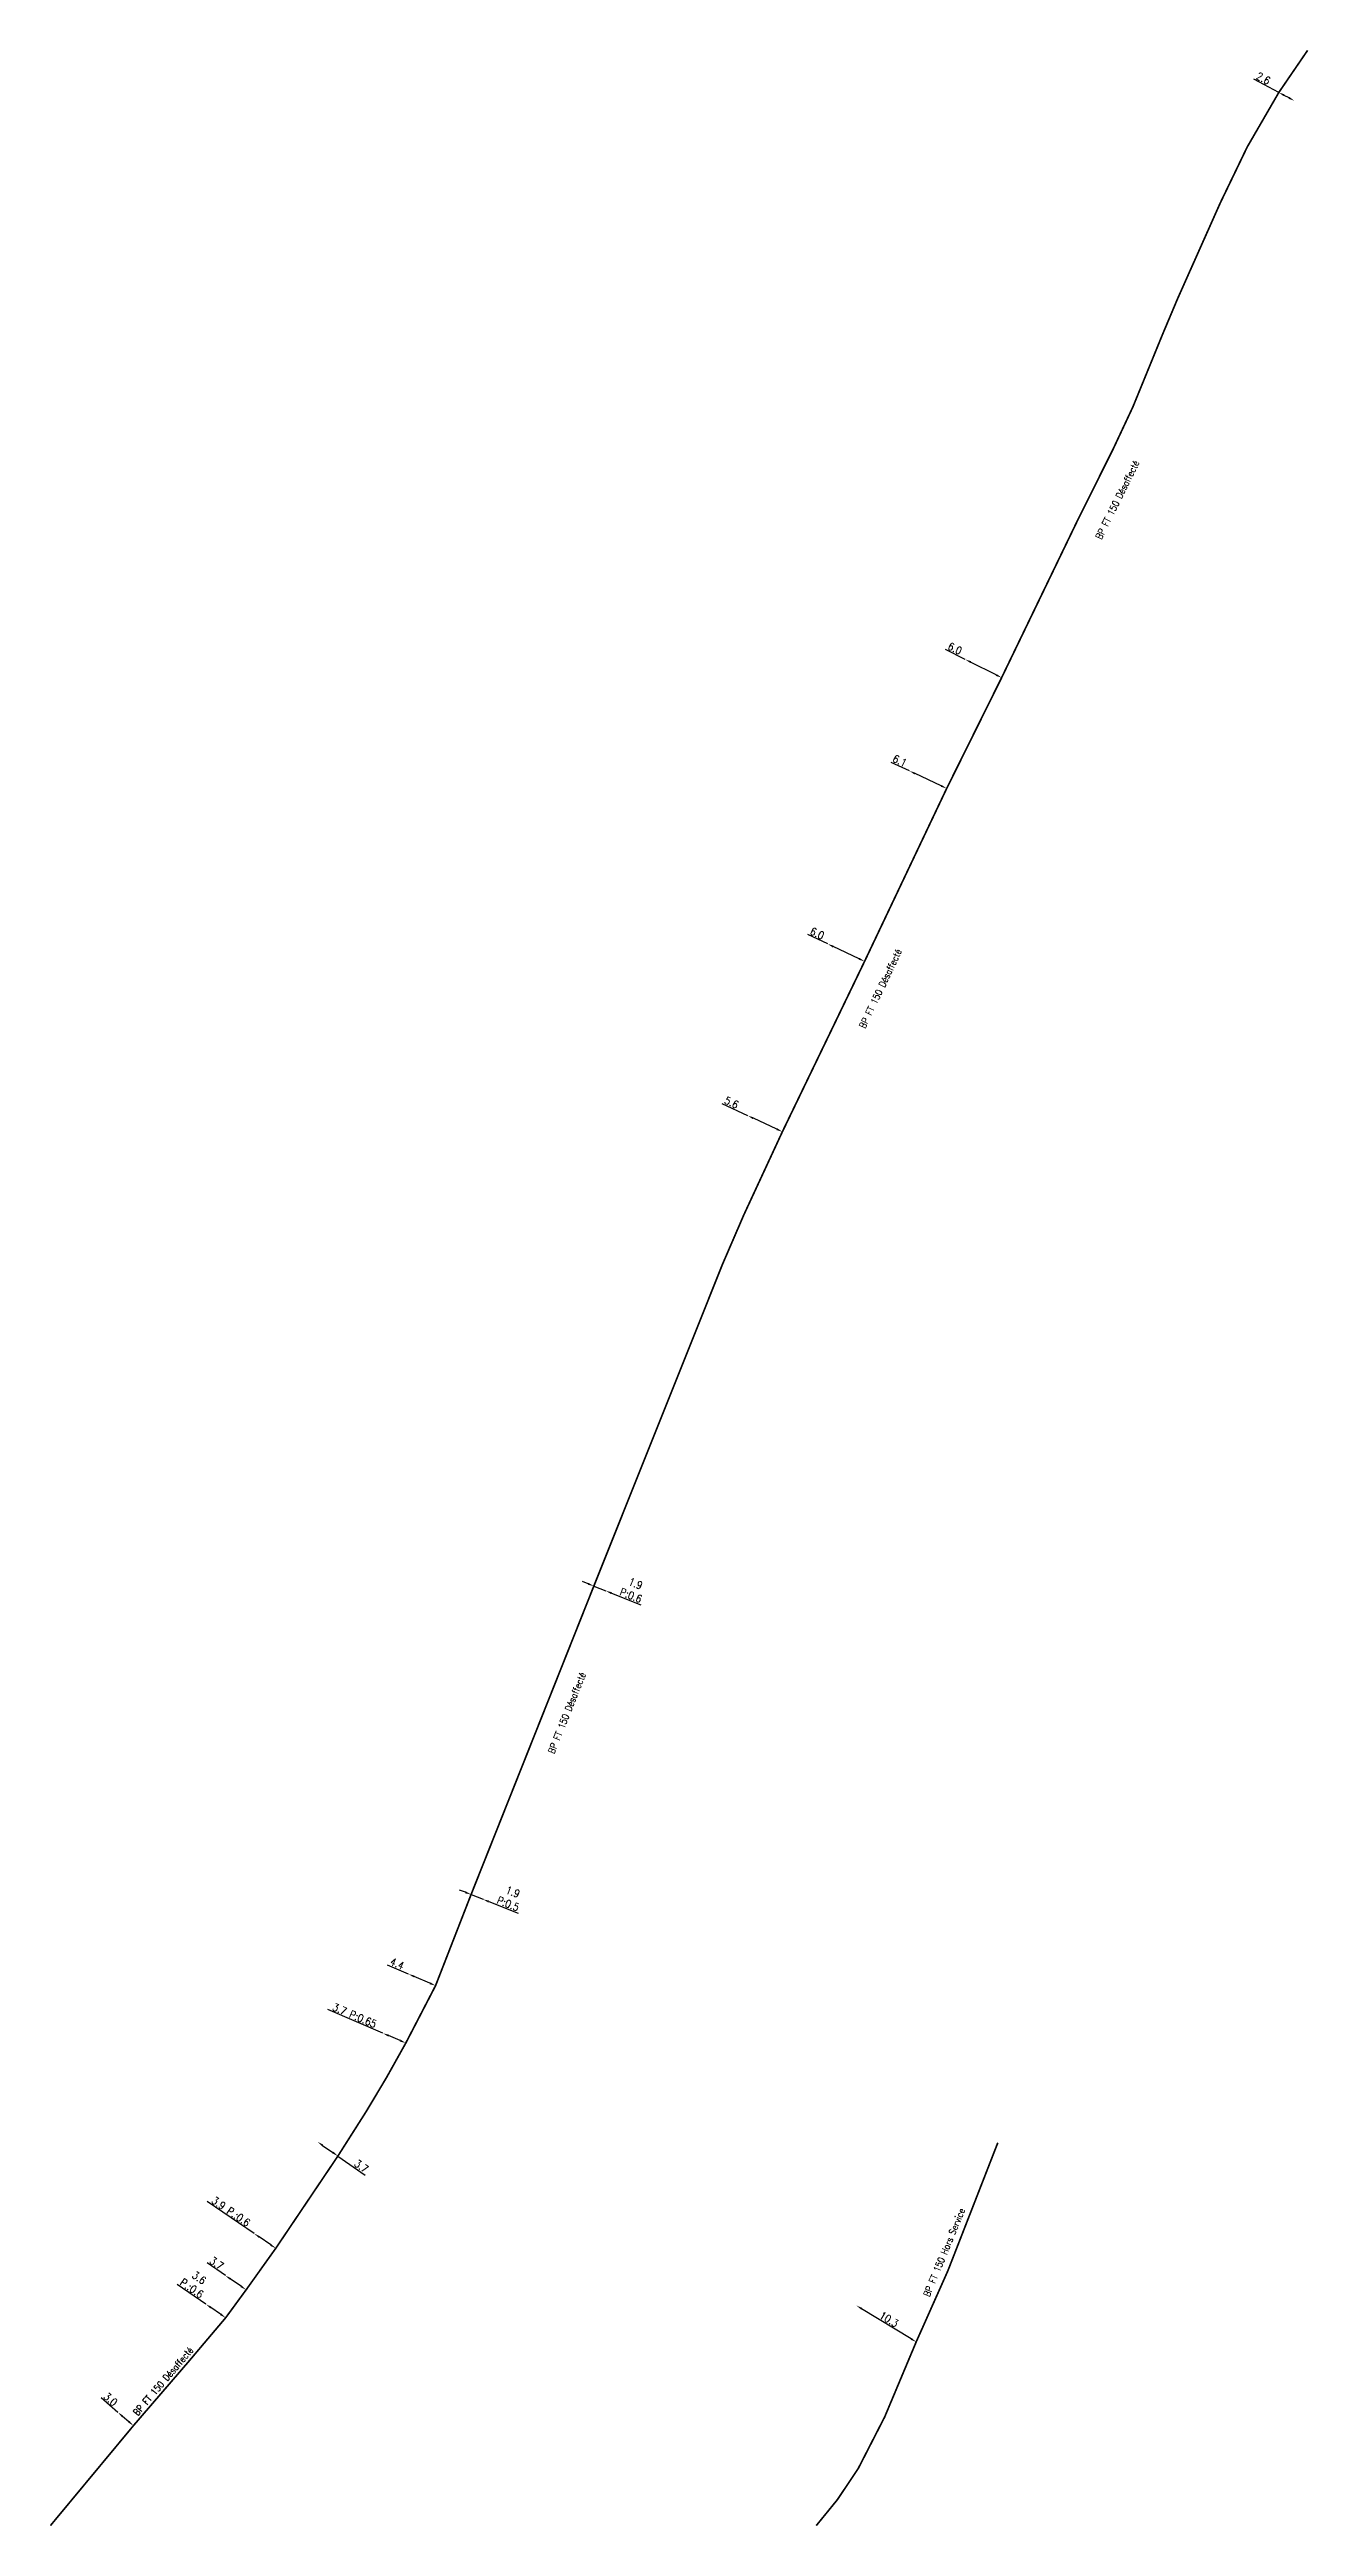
# Model space of a CAD drawing. Header units: millimetres. Extents: x 184000 to 185000, y 127000 to 128000.
# Drawn here: x 184814.9 to 185000.1, y 126999.9 to 127364.4 of the extents above; entities that cross this region are included whole.
import ezdxf
from ezdxf.enums import TextEntityAlignment as Align

# ---------------------------------------------------------------- set-up
doc = ezdxf.new("R2010")
doc.units = ezdxf.units.MM
doc.header["$PDMODE"] = 34
doc.layers.get('DEFPOINTS').update_dxf_attribs({"linetype": 'CONTINUOUS'})
doc.layers.add('L_908', color=5, linetype='CONTINUOUS')
doc.styles.get("Standard").update_dxf_attribs({"font": 'romans.shx', "width": 0.85})
doc.linetypes.add('BP_HS', pattern='A,2,-1,["G",Standard,S=0.85,R=0,X=-0.27,Y=-0.4],-1', length=4)
doc.dimstyles.get("Standard").update_dxf_attribs({"dimtxt": 1.5, "dimasz": 1.2, "dimexe": 0.625, "dimexo": 0.625, "dimgap": 0.25, "dimtad": 1, "dimdec": 1, "dimzin": 0, "dimdsep": 46, "dimtxsty": 'Standard', "dimcen": -0.5, "dimadec": 0, "dimazin": 0, "dimtfac": 1, "dimtdec": 1, "dimtmove": 0, "dimatfit": 3, "dimfxl": 0, "dimtolj": 1, "dimtzin": 0, "dimarcsym": 0})

# ---------------------------------------------------------------- blocks, each defined once
blk = doc.blocks.new('*D45')
at = {"layer": 'DEFPOINTS', "color": 0, "linetype": 'Continuous', "transparency": 16777216}
for p in [(184933.63, 127032.39), (184933.63, 127032.39), (184942.42, 127027.03)]:
    blk.add_point(p, dxfattribs=at)
at = {"layer": 'L_908', "color": 0, "linetype": 'Continuous', "lineweight": -2, "transparency": 16777216}
blk.add_line((184941.66, 127027.5), (184934.4, 127031.92), dxfattribs=at)
at = {"layer": 'L_908', "color": 0, "linetype": 'Continuous', "transparency": 16777216}
for points in [[(184934.47, 127032.05), (184934.32, 127031.79), (184933.63, 127032.39)], [(184941.73, 127027.63), (184941.58, 127027.37), (184942.42, 127027.03)]]:
    blk.add_solid(points, dxfattribs=at)
at = {"layer": 'L_908', "color": 0, "linetype": 'Continuous', "transparency": 16777216, "insert": (184938.42, 127030.35), "char_height": 1.125, "attachment_point": 5, "rotation": 328.6646}
blk.add_mtext('\\A1;10.3', dxfattribs=at)
blk = doc.blocks.new('*D48')
at = {"layer": 'DEFPOINTS', "color": 0, "linetype": 'Continuous', "transparency": 16777216}
for p in [(184824.99, 127016.66), (184824.99, 127016.66), (184827.27, 127014.71)]:
    blk.add_point(p, dxfattribs=at)
at = {"layer": 'L_908', "color": 0, "linetype": 'Continuous', "lineweight": -2, "transparency": 16777216}
for p, q in [((184824.99, 127016.66), (184822.51, 127018.8)), ((184826.59, 127015.29), (184825.68, 127016.08))]:
    blk.add_line(p, q, dxfattribs=at)
at = {"layer": 'L_908', "color": 0, "linetype": 'Continuous', "transparency": 16777216}
for points in [[(184825.77, 127016.19), (184825.58, 127015.96), (184824.99, 127016.66)], [(184826.68, 127015.41), (184826.49, 127015.18), (184827.27, 127014.71)]]:
    blk.add_solid(points, dxfattribs=at)
at = {"layer": 'L_908', "color": 0, "linetype": 'Continuous', "transparency": 16777216, "insert": (184823.9, 127018.59), "char_height": 1.125, "attachment_point": 5, "rotation": 319.2929}
blk.add_mtext('\\A1;3.0', dxfattribs=at)
blk = doc.blocks.new('*D49')
at = {"layer": 'DEFPOINTS', "color": 0, "linetype": 'Continuous', "transparency": 16777216}
for p in [(184837.91, 127032.6), (184837.91, 127032.6), (184840.84, 127030.59)]:
    blk.add_point(p, dxfattribs=at)
at = {"layer": 'L_908', "color": 0, "linetype": 'Continuous', "lineweight": -2, "transparency": 16777216}
for p, q in [((184837.91, 127032.6), (184833.71, 127035.5)), ((184840.09, 127031.1), (184838.65, 127032.09))]:
    blk.add_line(p, q, dxfattribs=at)
at = {"layer": 'L_908', "color": 0, "linetype": 'Continuous', "transparency": 16777216}
for points in [[(184838.74, 127032.22), (184838.57, 127031.97), (184837.91, 127032.6)], [(184840.18, 127031.22), (184840.01, 127030.98), (184840.84, 127030.59)]]:
    blk.add_solid(points, dxfattribs=at)
at = {"layer": 'L_908', "color": 0, "linetype": 'Continuous', "transparency": 16777216, "insert": (184836.4, 127035.7), "char_height": 1.125, "attachment_point": 5, "rotation": 325.4267}
blk.add_mtext('\\A1;3.6\\PP.:0.6', dxfattribs=at)
blk = doc.blocks.new('*D50')
at = {"layer": 'DEFPOINTS', "color": 0, "linetype": 'Continuous', "transparency": 16777216}
for p in [(184840.81, 127036.8), (184840.81, 127036.8), (184843.85, 127034.7)]:
    blk.add_point(p, dxfattribs=at)
at = {"layer": 'L_908', "color": 0, "linetype": 'Continuous', "lineweight": -2, "transparency": 16777216}
for p, q in [((184840.81, 127036.8), (184838.11, 127038.66)), ((184843.11, 127035.22), (184841.55, 127036.29))]:
    blk.add_line(p, q, dxfattribs=at)
at = {"layer": 'L_908', "color": 0, "linetype": 'Continuous', "transparency": 16777216}
for points in [[(184841.63, 127036.42), (184841.46, 127036.17), (184840.81, 127036.8)], [(184843.2, 127035.34), (184843.03, 127035.09), (184843.85, 127034.7)]]:
    blk.add_solid(points, dxfattribs=at)
at = {"layer": 'L_908', "color": 0, "linetype": 'Continuous', "transparency": 16777216, "insert": (184839.51, 127038.61), "char_height": 1.125, "attachment_point": 5, "rotation": 325.4267}
blk.add_mtext('\\A1;3.7', dxfattribs=at)
blk = doc.blocks.new('*D51')
at = {"layer": 'DEFPOINTS', "color": 0, "linetype": 'Continuous', "transparency": 16777216}
for p in [(184845.03, 127042.98), (184845.03, 127042.98), (184848.21, 127040.81)]:
    blk.add_point(p, dxfattribs=at)
at = {"layer": 'L_908', "color": 0, "linetype": 'Continuous', "lineweight": -2, "transparency": 16777216}
for p, q in [((184845.03, 127042.98), (184838.11, 127047.71)), ((184847.47, 127041.32), (184845.77, 127042.48))]:
    blk.add_line(p, q, dxfattribs=at)
at = {"layer": 'L_908', "color": 0, "linetype": 'Continuous', "transparency": 16777216}
for points in [[(184845.86, 127042.6), (184845.69, 127042.35), (184845.03, 127042.98)], [(184847.55, 127041.44), (184847.38, 127041.19), (184848.21, 127040.81)]]:
    blk.add_solid(points, dxfattribs=at)
at = {"layer": 'L_908', "color": 0, "linetype": 'Continuous', "transparency": 16777216, "insert": (184841.62, 127046.22), "char_height": 1.125, "attachment_point": 5, "rotation": 325.6445}
blk.add_mtext('\\A1;3.9 P.:0.6', dxfattribs=at)
blk = doc.blocks.new('*D52')
at = {"layer": 'DEFPOINTS', "color": 0, "linetype": 'Continuous', "transparency": 16777216}
for p in [(184854.35, 127056.48), (184854.35, 127056.48), (184857.35, 127054.39)]:
    blk.add_point(p, dxfattribs=at)
at = {"layer": 'L_908', "color": 0, "linetype": 'Continuous', "lineweight": -2, "transparency": 16777216}
for p, q in [((184855.09, 127055.96), (184856.61, 127054.9)), ((184857.35, 127054.39), (184861.35, 127051.59))]:
    blk.add_line(p, q, dxfattribs=at)
at = {"layer": 'L_908', "color": 0, "linetype": 'Continuous', "transparency": 16777216}
for points in [[(184855.18, 127056.08), (184855.01, 127055.84), (184854.35, 127056.48)], [(184856.69, 127055.03), (184856.52, 127054.78), (184857.35, 127054.39)]]:
    blk.add_solid(points, dxfattribs=at)
at = {"layer": 'L_908', "color": 0, "linetype": 'Continuous', "transparency": 16777216, "insert": (184860.8, 127052.89), "char_height": 1.125, "attachment_point": 5, "rotation": 325.0616}
blk.add_mtext('\\A1;3.7', dxfattribs=at)
blk = doc.blocks.new('*D53')
at = {"layer": 'DEFPOINTS', "color": 0, "linetype": 'Continuous', "transparency": 16777216}
for p in [(184863.98, 127072.46), (184863.98, 127072.46), (184867.34, 127071.02)]:
    blk.add_point(p, dxfattribs=at)
at = {"layer": 'L_908', "color": 0, "linetype": 'Continuous', "lineweight": -2, "transparency": 16777216}
for p, q in [((184863.98, 127072.46), (184855.86, 127075.94)), ((184866.51, 127071.38), (184864.81, 127072.11))]:
    blk.add_line(p, q, dxfattribs=at)
at = {"layer": 'L_908', "color": 0, "linetype": 'Continuous', "transparency": 16777216}
for points in [[(184864.87, 127072.25), (184864.75, 127071.97), (184863.98, 127072.46)], [(184866.57, 127071.52), (184866.45, 127071.24), (184867.34, 127071.02)]]:
    blk.add_solid(points, dxfattribs=at)
at = {"layer": 'L_908', "color": 0, "linetype": 'Continuous', "transparency": 16777216, "insert": (184859.8, 127075.07), "char_height": 1.125, "attachment_point": 5, "rotation": 336.7808}
blk.add_mtext('\\A1;3.7 P:0.65', dxfattribs=at)
blk = doc.blocks.new('*D54')
at = {"layer": 'DEFPOINTS', "color": 0, "linetype": 'Continuous', "transparency": 16777216}
for p in [(184867.72, 127081.18), (184867.72, 127081.18), (184871.72, 127079.47)]:
    blk.add_point(p, dxfattribs=at)
at = {"layer": 'L_908', "color": 0, "linetype": 'Continuous', "lineweight": -2, "transparency": 16777216}
for p, q in [((184867.72, 127081.18), (184864.67, 127082.49)), ((184870.89, 127079.82), (184868.55, 127080.82))]:
    blk.add_line(p, q, dxfattribs=at)
at = {"layer": 'L_908', "color": 0, "linetype": 'Continuous', "transparency": 16777216}
for points in [[(184868.61, 127080.96), (184868.49, 127080.69), (184867.72, 127081.18)], [(184870.95, 127079.96), (184870.83, 127079.68), (184871.72, 127079.47)]]:
    blk.add_solid(points, dxfattribs=at)
at = {"layer": 'L_908', "color": 0, "linetype": 'Continuous', "transparency": 16777216, "insert": (184866.07, 127082.7), "char_height": 1.125, "attachment_point": 5, "rotation": 336.8103}
blk.add_mtext('\\A1;4.4', dxfattribs=at)
blk = doc.blocks.new('*D55')
at = {"layer": 'DEFPOINTS', "color": 0, "linetype": 'Continuous', "transparency": 16777216}
for p in [(184876.94, 127092.87), (184878.71, 127092.17), (184878.71, 127092.17)]:
    blk.add_point(p, dxfattribs=at)
at = {"layer": 'L_908', "color": 0, "linetype": 'Continuous', "lineweight": -2, "transparency": 16777216}
for p, q in [((184876.1, 127093.2), (184875.26, 127093.53)), ((184876.94, 127092.87), (184878.71, 127092.17)), ((184879.54, 127091.84), (184883.86, 127090.13))]:
    blk.add_line(p, q, dxfattribs=at)
at = {"layer": 'L_908', "color": 0, "linetype": 'Continuous', "transparency": 16777216}
for points in [[(184876.16, 127093.34), (184876.05, 127093.06), (184876.94, 127092.87)], [(184879.6, 127091.98), (184879.49, 127091.7), (184878.71, 127092.17)]]:
    blk.add_solid(points, dxfattribs=at)
at = {"layer": 'L_908', "color": 0, "linetype": 'Continuous', "transparency": 16777216, "insert": (184882.74, 127092.39), "char_height": 1.125, "attachment_point": 5, "rotation": 338.4419}
blk.add_mtext('\\A1;1.9\\PP:0.5', dxfattribs=at)
blk = doc.blocks.new('*D56')
at = {"layer": 'DEFPOINTS', "color": 0, "linetype": 'Continuous', "transparency": 16777216}
for p in [(184895, 127138.27), (184896.76, 127137.57), (184896.76, 127137.57)]:
    blk.add_point(p, dxfattribs=at)
at = {"layer": 'L_908', "color": 0, "linetype": 'Continuous', "lineweight": -2, "transparency": 16777216}
for p, q in [((184894.16, 127138.6), (184893.33, 127138.94)), ((184895, 127138.27), (184896.76, 127137.57)), ((184897.6, 127137.23), (184901.91, 127135.51))]:
    blk.add_line(p, q, dxfattribs=at)
at = {"layer": 'L_908', "color": 0, "linetype": 'Continuous', "transparency": 16777216}
for points in [[(184894.22, 127138.74), (184894.11, 127138.47), (184895, 127138.27)], [(184897.65, 127137.37), (184897.54, 127137.09), (184896.76, 127137.57)]]:
    blk.add_solid(points, dxfattribs=at)
at = {"layer": 'L_908', "color": 0, "linetype": 'Continuous', "transparency": 16777216, "insert": (184900.8, 127137.77), "char_height": 1.125, "attachment_point": 5, "rotation": 338.2056}
blk.add_mtext('\\A1;1.9\\PP:0.6', dxfattribs=at)
blk = doc.blocks.new('*D57')
at = {"layer": 'DEFPOINTS', "color": 0, "linetype": 'Continuous', "transparency": 16777216}
for p in [(184929.41, 127232.77), (184929.41, 127232.77), (184934.83, 127230.21)]:
    blk.add_point(p, dxfattribs=at)
at = {"layer": 'L_908', "color": 0, "linetype": 'Continuous', "lineweight": -2, "transparency": 16777216}
for p, q in [((184929.41, 127232.77), (184926.48, 127234.15)), ((184934.02, 127230.59), (184930.22, 127232.38))]:
    blk.add_line(p, q, dxfattribs=at)
at = {"layer": 'L_908', "color": 0, "linetype": 'Continuous', "transparency": 16777216}
for points in [[(184930.28, 127232.52), (184930.16, 127232.25), (184929.41, 127232.77)], [(184934.08, 127230.73), (184933.95, 127230.46), (184934.83, 127230.21)]]:
    blk.add_solid(points, dxfattribs=at)
at = {"layer": 'L_908', "color": 0, "linetype": 'Continuous', "transparency": 16777216, "insert": (184927.86, 127234.33), "char_height": 1.125, "attachment_point": 5, "rotation": 334.7384}
blk.add_mtext('\\A1;6.0', dxfattribs=at)
blk = doc.blocks.new('*D58')
at = {"layer": 'DEFPOINTS', "color": 0, "linetype": 'Continuous', "transparency": 16777216}
for p in [(184941.44, 127258.23), (184941.44, 127258.23), (184946.91, 127255.66)]:
    blk.add_point(p, dxfattribs=at)
at = {"layer": 'L_908', "color": 0, "linetype": 'Continuous', "lineweight": -2, "transparency": 16777216}
for p, q in [((184941.44, 127258.23), (184938.75, 127259.48)), ((184946.1, 127256.05), (184942.25, 127257.85))]:
    blk.add_line(p, q, dxfattribs=at)
at = {"layer": 'L_908', "color": 0, "linetype": 'Continuous', "transparency": 16777216}
for points in [[(184942.31, 127257.98), (184942.19, 127257.71), (184941.44, 127258.23)], [(184946.16, 127256.18), (184946.04, 127255.91), (184946.91, 127255.66)]]:
    blk.add_solid(points, dxfattribs=at)
at = {"layer": 'L_908', "color": 0, "linetype": 'Continuous', "transparency": 16777216, "insert": (184940.01, 127259.73), "char_height": 1.125, "attachment_point": 5, "rotation": 334.9202}
blk.add_mtext('\\A1;6.1', dxfattribs=at)
blk = doc.blocks.new('*D59')
at = {"layer": 'DEFPOINTS', "color": 0, "linetype": 'Continuous', "transparency": 16777216}
for p in [(184995.77, 127358.09), (184998.06, 127356.86), (184998.06, 127356.86)]:
    blk.add_point(p, dxfattribs=at)
at = {"layer": 'L_908', "color": 0, "linetype": 'Continuous', "lineweight": -2, "transparency": 16777216}
for p, q in [((184995.77, 127358.09), (184992.08, 127360.06)), ((184997.27, 127357.29), (184996.56, 127357.66))]:
    blk.add_line(p, q, dxfattribs=at)
at = {"layer": 'L_908', "color": 0, "linetype": 'Continuous', "transparency": 16777216}
for points in [[(184996.63, 127357.8), (184996.49, 127357.53), (184995.77, 127358.09)], [(184997.34, 127357.42), (184997.19, 127357.15), (184998.06, 127356.86)]]:
    blk.add_solid(points, dxfattribs=at)
at = {"layer": 'L_908', "color": 0, "linetype": 'Continuous', "transparency": 16777216, "insert": (184993.49, 127360.16), "char_height": 1.125, "attachment_point": 5, "rotation": 331.8205}
blk.add_mtext('\\A1;2.6', dxfattribs=at)
blk = doc.blocks.new('*D60')
at = {"layer": 'DEFPOINTS', "color": 0, "linetype": 'Continuous', "transparency": 16777216}
for p in [(184949.63, 127274.66), (184949.63, 127274.66), (184954.99, 127271.96)]:
    blk.add_point(p, dxfattribs=at)
at = {"layer": 'L_908', "color": 0, "linetype": 'Continuous', "lineweight": -2, "transparency": 16777216}
for p, q in [((184949.63, 127274.66), (184946.74, 127276.11)), ((184954.18, 127272.36), (184950.43, 127274.25))]:
    blk.add_line(p, q, dxfattribs=at)
at = {"layer": 'L_908', "color": 0, "linetype": 'Continuous', "transparency": 16777216}
for points in [[(184950.5, 127274.38), (184950.37, 127274.12), (184949.63, 127274.66)], [(184954.25, 127272.5), (184954.12, 127272.23), (184954.99, 127271.96)]]:
    blk.add_solid(points, dxfattribs=at)
at = {"layer": 'L_908', "color": 0, "linetype": 'Continuous', "transparency": 16777216, "insert": (184948.12, 127276.25), "char_height": 1.125, "attachment_point": 5, "rotation": 333.2866}
blk.add_mtext('\\A1;6.0', dxfattribs=at)
blk = doc.blocks.new('*D61')
at = {"layer": 'DEFPOINTS', "color": 0, "linetype": 'Continuous', "transparency": 16777216}
for p in [(184917.66, 127207.5), (184917.66, 127207.5), (184922.74, 127205.14)]:
    blk.add_point(p, dxfattribs=at)
at = {"layer": 'L_908', "color": 0, "linetype": 'Continuous', "lineweight": -2, "transparency": 16777216}
for p, q in [((184917.66, 127207.5), (184913.87, 127209.26)), ((184921.92, 127205.52), (184918.47, 127207.12))]:
    blk.add_line(p, q, dxfattribs=at)
at = {"layer": 'L_908', "color": 0, "linetype": 'Continuous', "transparency": 16777216}
for points in [[(184918.54, 127207.25), (184918.41, 127206.98), (184917.66, 127207.5)], [(184921.98, 127205.65), (184921.86, 127205.38), (184922.74, 127205.14)]]:
    blk.add_solid(points, dxfattribs=at)
at = {"layer": 'L_908', "color": 0, "linetype": 'Continuous', "transparency": 16777216, "insert": (184915.26, 127209.44), "char_height": 1.125, "attachment_point": 5, "rotation": 335.0595}
blk.add_mtext('\\A1;5.6', dxfattribs=at)

msp = doc.modelspace()

# ---------------------------------------------------------------- linework, layer by layer
at = {"layer": 'L_908', "linetype": 'BP_HS', "const_width": 0.25, "flags": 128}
msp.add_lwpolyline([(184815.06, 127000), (184827.27, 127014.71), (184835.32, 127024.06), (184840.84, 127030.59), (184843.85, 127034.7), (184848.21, 127040.81), (184857.35, 127054.39), (184861.5, 127060.92), (184864.49, 127065.92), (184867.34, 127071.02), (184871.72, 127079.47), (184876.94, 127092.87), (184895, 127138.27), (184913.92, 127185.61), (184917.08, 127192.93), (184922.74, 127205.14), (184934.83, 127230.21), (184946.91, 127255.66), (184954.99, 127271.96), (184966.39, 127295.58), (184971.33, 127305.47), (184974.31, 127311.83), (184978.65, 127322.45), (184980.87, 127327.72), (184987.16, 127341.84), (184991.13, 127350.08), (184995.77, 127358.09), (185000, 127364.28)], dxfattribs=at)
at = {"layer": 'L_908', "linetype": 'BP_HS', "ltscale": 0.5, "const_width": 0.25, "flags": 128}
msp.add_lwpolyline([(184927.72, 127000), (184930.83, 127003.82), (184933.9, 127008.41), (184937.79, 127016), (184942.42, 127027.03), (184947.07, 127037.47), (184947.07, 127037.47), (184954.43, 127056.35)], dxfattribs=at)

# ---------------------------------------------------------------- texts
at = {"layer": 'L_908', "linetype": 'Continuous', "width": 0.85}
for rotation, p in [(63.7208, (184969.65, 127292.21)), (64.6098, (184934.89, 127220.24)), (68.3085, (184889.16, 127113.51)), (49.5109, (184827.9, 127016.08))]:
    msp.add_text('BP FT 150 Désaffecté', height=1, rotation=rotation, dxfattribs=at).set_placement(p)
at = {"layer": 'L_908', "linetype": 'BP_HS', "ltscale": 0.5, "width": 0.85}
msp.add_text('BP FT 150 Hors Service', height=1, rotation=67.7306, dxfattribs=at).set_placement((184946.52, 127040.22), align=Align.MIDDLE)

# ---------------------------------------------------------------- dimensions: what is measured, and where the dimension line sits
at = {"layer": 'L_908', "linetype": 'Continuous'}
for base, p1, p2, angle, override, picture, middle in [((184998.06, 127356.86), (184995.77, 127358.09), (184998.06, 127356.86), 151.8205, {"dimscale": 0.75}, '*D59', (184993.13, 127359.5)), ((184949.63, 127274.66), (184954.99, 127271.96), (184949.63, 127274.66), 333.2866, {"dimscale": 0.75}, '*D60', (184947.78, 127275.58)), ((184941.4352, 127258.2281), (184946.9148, 127255.6636), (184941.4352, 127258.2281), 334.9202, {"dimscale": 0.75}, '*D58', (184939.6872, 127259.0461)), ((184929.41, 127232.77), (184934.83, 127230.21), (184929.41, 127232.77), 334.7384, {"dimscale": 0.75}, '*D57', (184927.54, 127233.65)), ((184917.66, 127207.5), (184922.74, 127205.14), (184917.66, 127207.5), 335.0595, {"dimscale": 0.75}, '*D61', (184914.95, 127208.76)), ((184867.7209, 127081.1784), (184871.7195, 127079.4655), (184867.7209, 127081.1784), 336.8103, {"dimscale": 0.75}, '*D54', (184865.7795, 127082.0101)), ((184854.35, 127056.48), (184857.35, 127054.39), (184854.35, 127056.48), 325.0616, {"dimscale": 0.75}, '*D52', (184860.37, 127052.27)), ((184840.81, 127036.8), (184843.85, 127034.7), (184840.81, 127036.8), 325.4267, {"dimscale": 0.75}, '*D50', (184839.09, 127037.99)), ((184933.63, 127032.39), (184942.42, 127027.03), (184933.63, 127032.39), 328.6646, {"dimscale": 0.75, "dimatfit": 0}, '*D45', (184938.03, 127029.71)), ((184824.99, 127016.66), (184827.27, 127014.71), (184824.99, 127016.66), 319.2929, {"dimscale": 0.75}, '*D48', (184823.41, 127018.03))]:
    dim = msp.add_linear_dim(base=base, p1=p1, p2=p2, angle=angle, dimstyle='Standard', override=override, dxfattribs=at)
    dim.commit()
    dim.dimension.update_dxf_attribs({"geometry": picture, "text_midpoint": middle, "dimtype": 160})
for base, p1, p2, angle, text, picture, middle in [((184896.76, 127137.57), (184895, 127138.27), (184896.76, 127137.57), 158.2056, '<>\\PP:0.6', '*D56', (184900.17, 127136.2)), ((184878.71, 127092.17), (184876.94, 127092.87), (184878.71, 127092.17), 158.4419, '<>\\PP:0.5', '*D55', (184882.12, 127090.82)), ((184863.98, 127072.46), (184867.34, 127071.02), (184863.98, 127072.46), 336.7808, '<> P:0.65', '*D53', (184859.51, 127074.38)), ((184845.0305, 127042.9833), (184848.2089, 127040.8107), (184845.0305, 127042.9833), 325.6445, '<> P.:0.6', '*D51', (184841.2005, 127045.6014)), ((184837.9121, 127032.6042), (184840.8351, 127030.5897), (184837.9121, 127032.6042), 325.4267, '<>\\PP.:0.6', '*D49', (184835.4419, 127034.3065))]:
    dim = msp.add_linear_dim(base=base, p1=p1, p2=p2, angle=angle, text=text, dimstyle='Standard', override={"dimscale": 0.75}, dxfattribs=at)
    dim.commit()
    dim.dimension.update_dxf_attribs({"geometry": picture, "text_midpoint": middle, "dimtype": 160})

doc.saveas('drawing.dxf')
